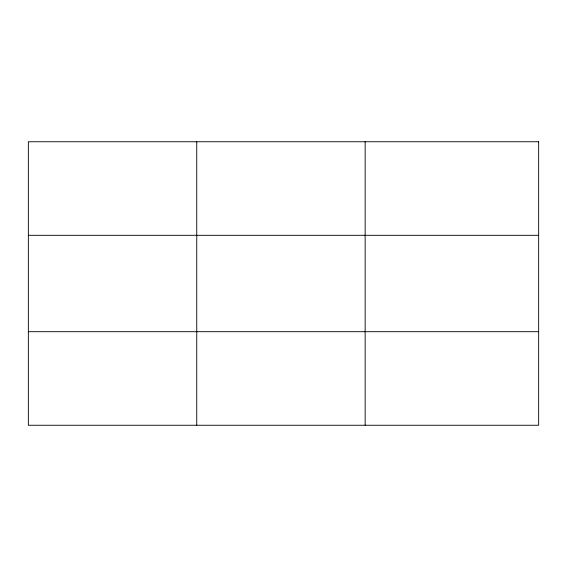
<?xml version="1.0" encoding="UTF-8"?>
<svg xmlns="http://www.w3.org/2000/svg" width="567" height="567" viewBox="0 0 567 567"><rect width="100%" height="100%" fill="white"/><g stroke="black" fill="none" stroke-linecap="round" stroke-linejoin="round"><path stroke-width="0.85" d="M196.749 425.25L196.749 141.75M365.148 425.25L365.148 141.75M28.35 235.305L538.65 235.305M28.35 331.695L538.65 331.695M538.65 141.75L28.35 141.75L28.35 425.25L538.65 425.25L538.65 141.75"/></g></svg>
